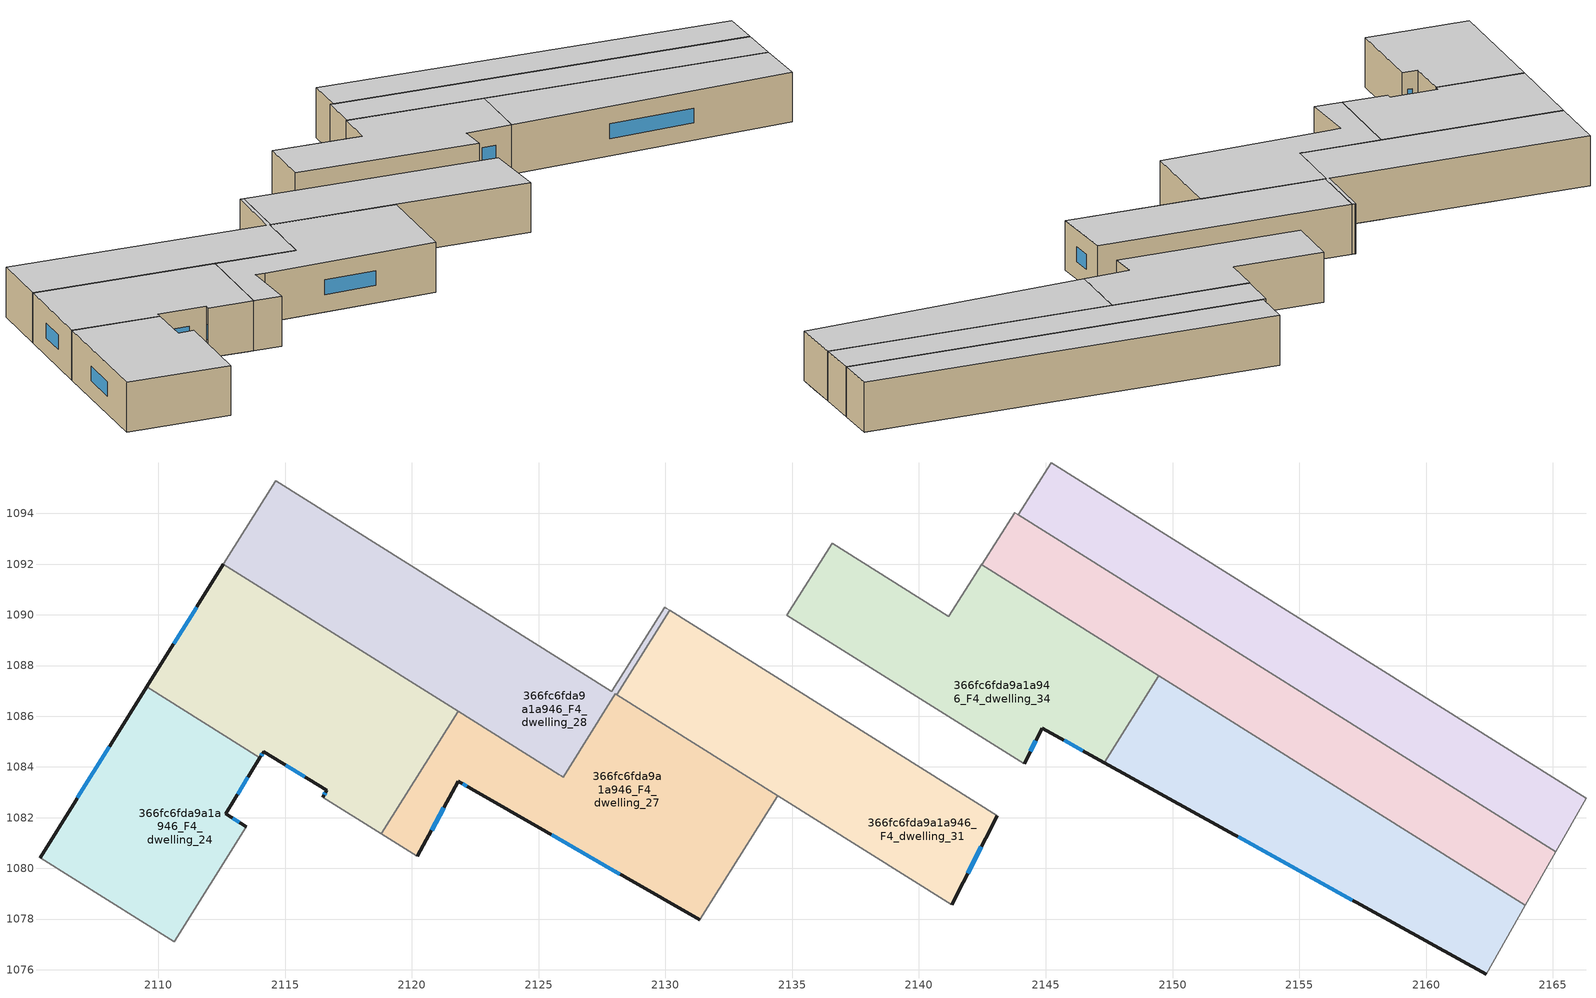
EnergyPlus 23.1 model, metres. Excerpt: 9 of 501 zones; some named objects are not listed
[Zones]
366fc6fda9a1a946_F4_dwelling_24
 floor to 366fc6fda9a1a946_F3_dwelling_46 (EU_floor_Construction): 2112.93,1085.04 2112.36,1084.12 2113.45,1083.45 2113.36,1083.3 2112.66,1082.14 2113.32,1081.74 2110.47,1077.2 2107.01,1079.37 2111.24,1086.1 z12
 floor to 366fc6fda9a1a946_F3_dwelling_47 (EU_floor_Construction): 2111.24,1086.1 2107.01,1079.37 2105.33,1080.42 2109.55,1087.16 z12
 floor to 366fc6fda9a1a946_F3_dwelling_45 (EU_floor_Construction): 2114.01,1084.36 2113.45,1083.45 2112.36,1084.12 2112.93,1085.04 z12
 floor to 366fc6fda9a1a946_F3_dwelling_43 (EU_floor_Construction): 2113.47,1081.65 2110.63,1077.1 2110.47,1077.2 2113.32,1081.74 z12
 wall outside (EU_wall_Construction): 2113.47,1081.65 2112.66,1082.14 2114.01,1084.36 / 2109.55,1087.16 2105.33,1080.42 z12:15
 wall to 366fc6fda9a1a946_F4_dwelling_26 (EU_wall_Construction): 2114.01,1084.36 2109.55,1087.16 z12:15
 wall to 366fc6fda9a1a946_F4_dwelling_25 (EU_wall_Construction): 2110.63,1077.1 2113.47,1081.65 z12:15
 wall to 366fc6fda9a1a946_F4_dwelling_22 (EU_wall_Construction): 2105.33,1080.42 2110.63,1077.1 z12:15
 window (EU_Window_Construction): 2113.13,1082.92 2113.53,1083.59 / 2113.19,1081.82 2112.94,1081.97 / 2108.07,1084.8 2106.81,1082.79 z13.05:13.95
 ceiling to 366fc6fda9a1a946_F5_dwelling_24 (EU_floor_Construction): 2110.63,1077.1 2113.47,1081.65 2112.66,1082.14 2114.01,1084.36 2109.55,1087.16 2105.33,1080.42 z15
366fc6fda9a1a946_F4_dwelling_26
 floor to 366fc6fda9a1a946_F3_dwelling_44 (EU_floor_Construction): 2119.68,1087.54 2116.65,1082.71 2116.48,1082.81 2116.65,1083.09 2114.85,1084.18 2117.73,1088.76 z12
 floor adiabatic (EU_floor_Construction): 2121.54,1086.37 2118.51,1081.54 2116.65,1082.71 2119.68,1087.54 z12
 floor to 366fc6fda9a1a946_F3_dwelling_45 (EU_floor_Construction): 2117.73,1088.76 2114.85,1084.18 2114.16,1084.61 2114.01,1084.36 2112.93,1085.04 2115.96,1089.87 z12
 floor to 366fc6fda9a1a946_F3_dwelling_42 (EU_floor_Construction): 2121.82,1086.2 2118.79,1081.36 2118.51,1081.54 2121.54,1086.37 z12
 floor to 366fc6fda9a1a946_F3_dwelling_46 (EU_floor_Construction): 2115.96,1089.87 2112.93,1085.04 2111.24,1086.1 2114.27,1090.94 z12
 floor to 366fc6fda9a1a946_F3_dwelling_47 (EU_floor_Construction): 2114.27,1090.94 2111.24,1086.1 2109.55,1087.16 2112.57,1092 z12
 wall outside (EU_wall_Construction): 2114.01,1084.36 2114.16,1084.61 2116.65,1083.08 2116.48,1082.81 / 2112.57,1092 2109.55,1087.16 z12:15
 wall to 366fc6fda9a1a946_F4_dwelling_27 (EU_wall_Construction): 2118.79,1081.36 2121.82,1086.2 z12:15
 wall to 366fc6fda9a1a946_F4_dwelling_25 (EU_wall_Construction): 2116.48,1082.81 2118.79,1081.36 z12:15
 wall to 366fc6fda9a1a946_F4_dwelling_28 (EU_wall_Construction): 2121.82,1086.2 2112.57,1092 z12:15
 window (EU_Window_Construction): 2115.03,1084.07 2115.77,1083.62 / 2114.06,1084.45 2114.11,1084.52 / 2111.51,1090.3 2110.61,1088.86 / 2116.59,1082.99 2116.54,1082.91 z13.05:13.95
 ceiling to 366fc6fda9a1a946_F5_dwelling_26 (EU_floor_Construction): 2118.79,1081.36 2121.82,1086.2 2112.57,1092 2109.55,1087.16 2114.01,1084.36 2114.16,1084.61 2116.65,1083.08 2116.48,1082.81 z15
366fc6fda9a1a946_F4_dwelling_27
 floor to 366fc6fda9a1a946_F3_dwelling_40 (EU_floor_Construction): 2131.57,1084.67 2128.43,1079.65 2125.33,1081.42 2128.55,1086.56 z12
 floor to 366fc6fda9a1a946_F3_dwelling_39 (EU_floor_Construction): 2134.44,1082.87 2131.36,1077.97 2128.43,1079.65 2131.57,1084.67 z12
 floor to 366fc6fda9a1a946_F3_dwelling_42 (EU_floor_Construction): 2123.07,1085.42 2121.83,1083.44 2120.21,1080.48 2118.79,1081.36 2121.82,1086.2 z12
 floor to 366fc6fda9a1a946_F3_dwelling_41 (EU_floor_Construction): 2128.55,1086.56 2125.33,1081.42 2122.35,1083.14 2121.83,1083.44 2123.07,1085.42 2125.96,1083.6 2128.03,1086.89 2128.08,1086.86 z12
 wall outside (EU_wall_Construction): 2120.21,1080.47 2121.83,1083.43 2122.35,1083.13 2131.36,1077.96 z12:15
 wall to 366fc6fda9a1a946_F4_dwelling_28 (EU_wall_Construction): 2128.08,1086.86 2128.03,1086.89 2125.96,1083.6 2125.89,1083.64 2125.81,1083.7 2121.82,1086.2 z12:15
 wall to 366fc6fda9a1a946_F4_dwelling_29 (EU_wall_Construction): 2131.36,1077.96 2134.44,1082.87 z12:15
 wall to 366fc6fda9a1a946_F4_dwelling_31 (EU_wall_Construction): 2134.44,1082.87 2128.08,1086.86 z12:15
 wall to 366fc6fda9a1a946_F4_dwelling_25 (EU_wall_Construction): 2118.79,1081.36 2120.21,1080.47 z12:15
 window (EU_Window_Construction): 2125.51,1081.32 2128.2,1079.78 / 2122.01,1083.33 2122.16,1083.24 / 2120.78,1081.51 2121.26,1082.4 z13.05:13.95
 ceiling to 366fc6fda9a1a946_F5_dwelling_27 (EU_floor_Construction): 2131.36,1077.96 2134.44,1082.87 2128.03,1086.89 2125.96,1083.6 2121.82,1086.2 2118.79,1081.36 2120.21,1080.47 2121.83,1083.43 2122.35,1083.13 z15
366fc6fda9a1a946_F4_dwelling_28
 floor to 366fc6fda9a1a946_F3_dwelling_41 (EU_floor_Construction): 2130.17,1090.18 2128.08,1086.86 2128.03,1086.89 2125.96,1083.6 2125.89,1083.64 2125.81,1083.7 2123.07,1085.42 2125.13,1088.71 2127.87,1086.99 2127.88,1086.98 2129.97,1090.3 2130.04,1090.26 z12
 floor to 366fc6fda9a1a946_F3_dwelling_44 (EU_floor_Construction): 2121.74,1090.83 2119.68,1087.54 2117.73,1088.77 2119.79,1092.05 z12
 floor to 366fc6fda9a1a946_F3_dwelling_47 (EU_floor_Construction): 2116.33,1094.23 2114.27,1090.94 2112.57,1092 2114.63,1095.29 z12
 floor to 366fc6fda9a1a946_F3_dwelling_43 (EU_floor_Construction): 2123.6,1089.66 2121.54,1086.38 2119.68,1087.54 2121.74,1090.83 z12
 floor to 366fc6fda9a1a946_F3_dwelling_45 (EU_floor_Construction): 2119.79,1092.05 2117.73,1088.77 2115.96,1089.87 2118.03,1093.16 z12
 floor to 366fc6fda9a1a946_F3_dwelling_42 (EU_floor_Construction): 2125.13,1088.7 2123.07,1085.42 2121.54,1086.38 2123.6,1089.66 z12
 floor to 366fc6fda9a1a946_F3_dwelling_46 (EU_floor_Construction): 2118.03,1093.16 2115.96,1089.87 2114.27,1090.94 2116.33,1094.22 z12
 wall adiabatic (EU_wall_Construction): 2114.63,1095.29 2112.57,1092 z12:15
 wall to 366fc6fda9a1a946_F4_dwelling_30 (EU_wall_Construction): 2129.97,1090.3 2127.88,1086.98 2127.87,1086.99 2114.63,1095.29 z12:15
 wall to 366fc6fda9a1a946_F4_dwelling_31 (EU_wall_Construction): 2128.08,1086.86 2130.17,1090.18 z12:15
 wall to 366fc6fda9a1a946_F4_dwelling_32 (EU_wall_Construction): 2130.17,1090.18 2130.04,1090.26 2129.97,1090.3 z12:15
 ceiling to 366fc6fda9a1a946_F5_dwelling_28 (EU_floor_Construction): 2128.08,1086.86 2130.17,1090.18 2130.04,1090.26 2129.97,1090.3 2127.88,1086.98 2127.87,1086.99 2114.63,1095.29 2112.57,1092 2125.81,1083.7 2125.89,1083.64 2125.96,1083.6 2128.03,1086.89 z15
366fc6fda9a1a946_F4_dwelling_31
 floor to 366fc6fda9a1a946_F3_dwelling_40 (EU_floor_Construction): 2133.66,1087.99 2131.57,1084.67 2128.55,1086.56 2130.64,1089.88 z12
 floor to 366fc6fda9a1a946_F3_dwelling_39 (EU_floor_Construction): 2136.7,1086.08 2134.62,1082.75 2131.57,1084.67 2133.66,1087.99 z12
 floor to 366fc6fda9a1a946_F3_dwelling_38 (EU_floor_Construction): 2139.25,1084.48 2137.16,1081.16 2134.62,1082.75 2136.7,1086.08 z12
 floor to 366fc6fda9a1a946_F3_dwelling_41 (EU_floor_Construction): 2130.64,1089.88 2128.55,1086.56 2128.08,1086.86 2130.17,1090.18 z12
 floor to 366fc6fda9a1a946_F3_dwelling_37 (EU_floor_Construction): 2143.09,1082.07 2141.28,1078.57 2137.16,1081.16 2139.25,1084.48 z12
 wall outside (EU_wall_Construction): 2141.28,1078.57 2143.09,1082.07 z12:15
 wall to 366fc6fda9a1a946_F4_dwelling_29 (EU_wall_Construction): 2134.44,1082.87 2141.28,1078.57 z12:15
 wall to 366fc6fda9a1a946_F4_dwelling_32 (EU_wall_Construction): 2143.09,1082.07 2130.17,1090.18 z12:15
 window (EU_Window_Construction): 2141.92,1079.8 2142.46,1080.85 z13.05:13.95
 ceiling to 366fc6fda9a1a946_F5_dwelling_31 (EU_floor_Construction): 2141.28,1078.57 2143.09,1082.07 2130.17,1090.18 2128.08,1086.86 z15
366fc6fda9a1a946_F4_dwelling_34
 floor to 366fc6fda9a1a946_F3_dwelling_28 (EU_floor_Construction): 2149.46,1087.6 2148.49,1086.06 2146.13,1087.54 2147.1,1089.08 z12
 floor to 366fc6fda9a1a946_F3_dwelling_37 (EU_floor_Construction): 2146.13,1087.54 2144.86,1085.53 2144.14,1084.12 2140.46,1086.42 2142.57,1089.78 z12
 floor to 366fc6fda9a1a946_F3_dwelling_38 (EU_floor_Construction): 2142.57,1089.78 2140.46,1086.42 2137.92,1088.02 2139.7,1090.86 2141.18,1089.93 2141.5,1090.45 z12
 floor to 366fc6fda9a1a946_F3_dwelling_36 (EU_floor_Construction): 2148.49,1086.06 2147.31,1084.17 2144.86,1085.53 2146.13,1087.54 z12
 floor to 366fc6fda9a1a946_F3_dwelling_39 (EU_floor_Construction): 2139.7,1090.86 2137.92,1088.02 2134.87,1089.93 2136.66,1092.77 z12
 floor to 366fc6fda9a1a946_F3_dwelling_29 (EU_floor_Construction): 2147.1,1089.08 2146.13,1087.54 2141.5,1090.45 2142.47,1091.99 z12
 floor to 366fc6fda9a1a946_F3_dwelling_40 (EU_floor_Construction): 2136.66,1092.77 2134.87,1089.93 2134.79,1089.98 2136.57,1092.83 z12
 wall outside (EU_wall_Construction): 2144.14,1084.12 2144.87,1085.52 2147.31,1084.17 z12:15
 wall to 366fc6fda9a1a946_F4_dwelling_33 (EU_wall_Construction): 2136.57,1092.83 2134.79,1089.98 z12:15
 wall to 366fc6fda9a1a946_F4_dwelling_35 (EU_wall_Construction): 2142.48,1091.98 2142.47,1091.99 2141.18,1089.93 2141.16,1089.95 2136.57,1092.82 z12:15
 wall to 366fc6fda9a1a946_F4_dwelling_36 (EU_wall_Construction): 2147.31,1084.17 2149.46,1087.6 z12:15
 wall to 366fc6fda9a1a946_F4_dwelling_32 (EU_wall_Construction): 2134.79,1089.98 2144.14,1084.12 z12:15
 wall to 366fc6fda9a1a946_F4_dwelling_38 (EU_wall_Construction): 2149.46,1087.6 2142.48,1091.98 z12:15
 window (EU_Window_Construction): 2145.72,1085.05 2146.45,1084.65 / 2144.4,1084.61 2144.61,1085.03 z13.05:13.95
 ceiling to 366fc6fda9a1a946_F5_dwelling_34 (EU_floor_Construction): 2147.31,1084.17 2149.46,1087.6 2142.47,1091.99 2141.18,1089.93 2136.57,1092.83 2134.79,1089.98 2144.14,1084.12 2144.87,1085.52 z15
366fc6fda9a1a946_F4_dwelling_36
 floor to 366fc6fda9a1a946_F3_dwelling_36 (EU_floor_Construction): 2163.01,1076.96 2162.36,1075.83 2147.31,1084.17 2148.49,1086.06 z12
 floor to 366fc6fda9a1a946_F3_dwelling_24 (EU_floor_Construction): 2163.91,1078.54 2163.01,1076.96 2158.71,1079.65 2159.68,1081.19 z12
 floor to 366fc6fda9a1a946_F3_dwelling_25 (EU_floor_Construction): 2159.68,1081.19 2158.71,1079.65 2155.91,1081.41 2156.87,1082.95 z12
 floor to 366fc6fda9a1a946_F3_dwelling_27 (EU_floor_Construction): 2154.06,1084.71 2153.1,1083.18 2150.29,1084.94 2151.25,1086.48 z12
 floor to 366fc6fda9a1a946_F3_dwelling_28 (EU_floor_Construction): 2151.25,1086.48 2150.29,1084.94 2148.49,1086.06 2149.46,1087.6 z12
 floor to 366fc6fda9a1a946_F3_dwelling_26 (EU_floor_Construction): 2156.87,1082.95 2155.91,1081.41 2153.1,1083.18 2154.06,1084.71 z12
 wall outside (EU_wall_Construction): 2147.31,1084.17 2162.37,1075.82 z12:15
 wall adiabatic (EU_wall_Construction): 2162.37,1075.82 2163.91,1078.54 z12:15
 wall to 366fc6fda9a1a946_F4_dwelling_38 (EU_wall_Construction): 2163.91,1078.54 2149.46,1087.6 z12:15
 window (EU_Window_Construction): 2152.59,1081.24 2157.09,1078.75 z13.05:13.95
 ceiling to 366fc6fda9a1a946_F5_dwelling_36 (EU_floor_Construction): 2162.37,1075.82 2163.91,1078.54 2149.46,1087.6 2147.31,1084.17 z15
366fc6fda9a1a946_F4_dwelling_38
 floor to 366fc6fda9a1a946_F3_dwelling_24 (EU_floor_Construction): 2165.1,1080.65 2163.91,1078.54 2159.68,1081.19 2160.97,1083.25 z12
 floor to 366fc6fda9a1a946_F3_dwelling_29 (EU_floor_Construction): 2148.39,1091.14 2147.1,1089.08 2142.48,1091.98 2143.77,1094.03 z12
 floor to 366fc6fda9a1a946_F3_dwelling_27 (EU_floor_Construction): 2155.35,1086.77 2154.06,1084.72 2151.25,1086.48 2152.54,1088.53 z12
 floor to 366fc6fda9a1a946_F3_dwelling_28 (EU_floor_Construction): 2152.54,1088.53 2151.25,1086.48 2147.1,1089.08 2148.39,1091.14 z12
 floor to 366fc6fda9a1a946_F3_dwelling_26 (EU_floor_Construction): 2158.16,1085.01 2156.87,1082.95 2154.06,1084.72 2155.35,1086.77 z12
 floor to 366fc6fda9a1a946_F3_dwelling_25 (EU_floor_Construction): 2160.97,1083.25 2159.68,1081.19 2156.87,1082.95 2158.16,1085.01 z12
 wall adiabatic (EU_wall_Construction): 2163.91,1078.54 2165.1,1080.65 z12:15
 wall to 366fc6fda9a1a946_F4_dwelling_35 (EU_wall_Construction): 2143.92,1093.94 2143.77,1094.03 2142.48,1091.98 z12:15
 wall to 366fc6fda9a1a946_F4_dwelling_40 (EU_wall_Construction): 2165.1,1080.65 2143.92,1093.94 z12:15
 ceiling to 366fc6fda9a1a946_F5_dwelling_38 (EU_floor_Construction): 2163.91,1078.54 2165.1,1080.65 2143.77,1094.03 2142.48,1091.98 z15
366fc6fda9a1a946_F4_dwelling_40
 floor to 366fc6fda9a1a946_F3_dwelling_27 (EU_floor_Construction): 2156.64,1088.83 2155.35,1086.77 2152.54,1088.53 2153.83,1090.59 z12
 floor to 366fc6fda9a1a946_F3_dwelling_24 (EU_floor_Construction): 2166.31,1082.77 2165.1,1080.65 2160.97,1083.25 2162.26,1085.31 z12
 floor to 366fc6fda9a1a946_F3_dwelling_28 (EU_floor_Construction): 2153.83,1090.59 2152.54,1088.53 2148.39,1091.14 2149.68,1093.2 z12
 floor to 366fc6fda9a1a946_F3_dwelling_26 (EU_floor_Construction): 2159.45,1087.07 2158.16,1085.01 2155.35,1086.77 2156.64,1088.83 z12
 floor adiabatic (EU_floor_Construction): 2149.68,1093.2 2148.39,1091.14 2143.92,1093.94 2145.21,1096 z12
 floor to 366fc6fda9a1a946_F3_dwelling_25 (EU_floor_Construction): 2162.26,1085.31 2160.97,1083.25 2158.16,1085.01 2159.45,1087.07 z12
 wall adiabatic (EU_wall_Construction): 2165.1,1080.65 2166.31,1082.77 z12:15
 wall to 366fc6fda9a1a946_F4_dwelling_35 (EU_wall_Construction): 2145.21,1096 2143.92,1093.94 z12:15
 wall to 366fc6fda9a1a946_F4_dwelling_42 (EU_wall_Construction): 2166.31,1082.77 2145.21,1096 z12:15
 ceiling to 366fc6fda9a1a946_F5_dwelling_40 (EU_floor_Construction): 2165.1,1080.65 2166.31,1082.77 2145.21,1096 2143.92,1093.94 z15
[Building]
EU S2 Campaign: North Axis=0; Terrain=City; Solar Distribution=FullExterior
[Site:Location]
Bologna: Latitude=44.5; Longitude=11.25; Time Zone=1; Elevation=37
[SizingPeriod:WeatherFileDays]
AnnualSizingPeriod: Begin Month=1; Begin Day of Month=1; End Month=12; End Day of Month=31; Day of Week for Start Day=Monday; Use Weather File Daylight Saving Period=No; Use Weather File Rain and Snow Indicators=No
[MATERIAL]
EU_InternalMass_Material: Roughness=MediumRough; Thickness=0.1; Conductivity=1; Density=1800; Specific Heat=900; Thermal Absorptance=0.9; Solar Absorptance=0.7; Visible Absorptance=0.7
[MATERIAL:NOMASS] Roughness=MediumRough; Thermal Absorptance=0.9; Solar Absorptance=0.7; Visible Absorptance=0.7
Name | Thermal Resistance
EU_wall_NoMass | 0.890213
EU_floor_NoMass | 0.79516
[WINDOWMATERIAL:SIMPLEGLAZINGSYSTEM]
EU_Window_SimpleGlazing: UFactor=4.49146; Solar Heat Gain Coefficient=0.85; Visible Transmittance=0.85
[CONSTRUCTION]
EU_wall_Construction: EU_wall_NoMass
EU_floor_Construction: EU_floor_NoMass
EU_Window_Construction: EU_Window_SimpleGlazing
EU_InternalMass_Construction: EU_InternalMass_Material
[ZONE] Type=1; Multiplier=1; Ceiling Height=autocalculate; Floor Area=autocalculate; Part of Total Floor Area=Yes
Name | Volume
366fc6fda9a1a946_F4_dwelling_24 | 141.48
366fc6fda9a1a946_F4_dwelling_26 | 184.231
366fc6fda9a1a946_F4_dwelling_27 | 184.235
366fc6fda9a1a946_F4_dwelling_28 | 186.929
366fc6fda9a1a946_F4_dwelling_31 | 181.507
366fc6fda9a1a946_F4_dwelling_34 | 184.249
366fc6fda9a1a946_F4_dwelling_36 | 184.263
366fc6fda9a1a946_F4_dwelling_38 | 183.6
366fc6fda9a1a946_F4_dwelling_40 | 181.989
[INTERNALMASS] Construction=EU_InternalMass_Construction
Name | Zone or ZoneList | Surface Area
366fc6fda9a1a946_F4_dwelling_24_EU_InternalMass | 366fc6fda9a1a946_F4_dwelling_24 | 47.1605
366fc6fda9a1a946_F4_dwelling_26_EU_InternalMass | 366fc6fda9a1a946_F4_dwelling_26 | 61.4119
366fc6fda9a1a946_F4_dwelling_27_EU_InternalMass | 366fc6fda9a1a946_F4_dwelling_27 | 61.4112
366fc6fda9a1a946_F4_dwelling_28_EU_InternalMass | 366fc6fda9a1a946_F4_dwelling_28 | 62.3118
366fc6fda9a1a946_F4_dwelling_31_EU_InternalMass | 366fc6fda9a1a946_F4_dwelling_31 | 60.4957
366fc6fda9a1a946_F4_dwelling_34_EU_InternalMass | 366fc6fda9a1a946_F4_dwelling_34 | 61.4161
366fc6fda9a1a946_F4_dwelling_36_EU_InternalMass | 366fc6fda9a1a946_F4_dwelling_36 | 61.4154
366fc6fda9a1a946_F4_dwelling_38_EU_InternalMass | 366fc6fda9a1a946_F4_dwelling_38 | 61.2139
366fc6fda9a1a946_F4_dwelling_40_EU_InternalMass | 366fc6fda9a1a946_F4_dwelling_40 | 60.667
[OTHEREQUIPMENT] Fuel Type=Electricity; Design Level Calculation Method=Watts/Area; Power per Zone Floor Area=1; Fraction Latent=0; Fraction Radiant=0; Fraction Lost=0; Carbon Dioxide Generation Rate=0; EndUse Subcategory=EU_Step8_InternalGains
Name | Zone or ZoneList or Space or SpaceList | Schedule
EU_Step8_InternalGain_366fc6fda9a1a946_F4_dwelling_24_f000 | 366fc6fda9a1a946_F4_dwelling_24 | EU_Step8_GainSchedule_366fc6fda9a1a946_F4_dwelling_24_f000
EU_Step8_InternalGain_366fc6fda9a1a946_F4_dwelling_26_f000 | 366fc6fda9a1a946_F4_dwelling_26 | EU_Step8_GainSchedule_366fc6fda9a1a946_F4_dwelling_26_f000
EU_Step8_InternalGain_366fc6fda9a1a946_F4_dwelling_27_f000 | 366fc6fda9a1a946_F4_dwelling_27 | EU_Step8_GainSchedule_366fc6fda9a1a946_F4_dwelling_27_f000
EU_Step8_InternalGain_366fc6fda9a1a946_F4_dwelling_28_f000 | 366fc6fda9a1a946_F4_dwelling_28 | EU_Step8_GainSchedule_366fc6fda9a1a946_F4_dwelling_28_f000
EU_Step8_InternalGain_366fc6fda9a1a946_F4_dwelling_31_f000 | 366fc6fda9a1a946_F4_dwelling_31 | EU_Step8_GainSchedule_366fc6fda9a1a946_F4_dwelling_31_f000
EU_Step8_InternalGain_366fc6fda9a1a946_F4_dwelling_34_f000 | 366fc6fda9a1a946_F4_dwelling_34 | EU_Step8_GainSchedule_366fc6fda9a1a946_F4_dwelling_34_f000
EU_Step8_InternalGain_366fc6fda9a1a946_F4_dwelling_36_f000 | 366fc6fda9a1a946_F4_dwelling_36 | EU_Step8_GainSchedule_366fc6fda9a1a946_F4_dwelling_36_f000
EU_Step8_InternalGain_366fc6fda9a1a946_F4_dwelling_38_f000 | 366fc6fda9a1a946_F4_dwelling_38 | EU_Step8_GainSchedule_366fc6fda9a1a946_F4_dwelling_38_f000
EU_Step8_InternalGain_366fc6fda9a1a946_F4_dwelling_40_f000 | 366fc6fda9a1a946_F4_dwelling_40 | EU_Step8_GainSchedule_366fc6fda9a1a946_F4_dwelling_40_f000
[ZONEVENTILATION:DESIGNFLOWRATE] Schedule=EU_AlwaysOn; Design Flow Rate Calculation Method=AirChanges/Hour; Air Changes per Hour=0.718634; Ventilation Type=Natural; Fan Pressure Rise=0; Fan Total Efficiency=1; Constant Term Coefficient=1; Temperature Term Coefficient=0; Velocity Term Coefficient=0; Velocity Squared Term Coefficient=0; Minimum Indoor Temperature=-100; Maximum Indoor Temperature=100; Delta Temperature=-100; Minimum Outdoor Temperature=-100; Maximum Outdoor Temperature=100; Maximum Wind Speed=40
Name | Zone or ZoneList or Space or SpaceList
EU_ConstantAir_366fc6fda9a1a946_F4_dwelling_24 | 366fc6fda9a1a946_F4_dwelling_24
EU_ConstantAir_366fc6fda9a1a946_F4_dwelling_26 | 366fc6fda9a1a946_F4_dwelling_26
EU_ConstantAir_366fc6fda9a1a946_F4_dwelling_27 | 366fc6fda9a1a946_F4_dwelling_27
EU_ConstantAir_366fc6fda9a1a946_F4_dwelling_28 | 366fc6fda9a1a946_F4_dwelling_28
EU_ConstantAir_366fc6fda9a1a946_F4_dwelling_31 | 366fc6fda9a1a946_F4_dwelling_31
EU_ConstantAir_366fc6fda9a1a946_F4_dwelling_34 | 366fc6fda9a1a946_F4_dwelling_34
EU_ConstantAir_366fc6fda9a1a946_F4_dwelling_36 | 366fc6fda9a1a946_F4_dwelling_36
EU_ConstantAir_366fc6fda9a1a946_F4_dwelling_38 | 366fc6fda9a1a946_F4_dwelling_38
EU_ConstantAir_366fc6fda9a1a946_F4_dwelling_40 | 366fc6fda9a1a946_F4_dwelling_40
[HVACTEMPLATE:ZONE:IDEALLOADSAIRSYSTEM] System Availability Schedule=EU_AlwaysOn; Maximum Heating Supply Air Temperature=50; Minimum Cooling Supply Air Temperature=13; Maximum Heating Supply Air Humidity Ratio=0.0156; Minimum Cooling Supply Air Humidity Ratio=0.0077; Heating Limit=NoLimit; Cooling Limit=NoLimit; Heating Availability Schedule=EU_AlwaysOn; Cooling Availability Schedule=EU_CoolingOff; Dehumidification Control Type=ConstantSensibleHeatRatio; Cooling Sensible Heat Ratio=0.7; Dehumidification Setpoint=60; Humidification Control Type=None; Humidification Setpoint=30; Outdoor Air Method=None; Outdoor Air Flow Rate per Person=0.00944; Outdoor Air Flow Rate per Zone Floor Area=0; Outdoor Air Flow Rate per Zone=0; Demand Controlled Ventilation Type=None; Outdoor Air Economizer Type=NoEconomizer; Heat Recovery Type=None; Sensible Heat Recovery Effectiveness=0.7; Latent Heat Recovery Effectiveness=0.65
Name | Template Thermostat
366fc6fda9a1a946_F4_dwelling_24 | EU_HeatOnly_366fc6fda9a1a946_F4_dwelling_24
366fc6fda9a1a946_F4_dwelling_26 | EU_HeatOnly_366fc6fda9a1a946_F4_dwelling_26
366fc6fda9a1a946_F4_dwelling_27 | EU_HeatOnly_366fc6fda9a1a946_F4_dwelling_27
366fc6fda9a1a946_F4_dwelling_28 | EU_HeatOnly_366fc6fda9a1a946_F4_dwelling_28
366fc6fda9a1a946_F4_dwelling_31 | EU_HeatOnly_366fc6fda9a1a946_F4_dwelling_31
366fc6fda9a1a946_F4_dwelling_34 | EU_HeatOnly_366fc6fda9a1a946_F4_dwelling_34
366fc6fda9a1a946_F4_dwelling_36 | EU_HeatOnly_366fc6fda9a1a946_F4_dwelling_36
366fc6fda9a1a946_F4_dwelling_38 | EU_HeatOnly_366fc6fda9a1a946_F4_dwelling_38
366fc6fda9a1a946_F4_dwelling_40 | EU_HeatOnly_366fc6fda9a1a946_F4_dwelling_40
[SIZING:ZONE] Zone Cooling Design Supply Air Temperature Input Method=SupplyAirTemperature; Zone Cooling Design Supply Air Temperature=13; Zone Heating Design Supply Air Temperature Input Method=SupplyAirTemperature; Zone Heating Design Supply Air Temperature=50; Zone Cooling Design Supply Air Humidity Ratio=0.008; Zone Heating Design Supply Air Humidity Ratio=0.008; Cooling Design Air Flow Method=DesignDay; Cooling Design Air Flow Rate=0; Cooling Minimum Air Flow per Zone Floor Area=0.000762; Cooling Minimum Air Flow=0; Cooling Minimum Air Flow Fraction=0.2; Heating Design Air Flow Method=DesignDay; Heating Design Air Flow Rate=0; Heating Maximum Air Flow per Zone Floor Area=0.002032; Heating Maximum Air Flow=0.141576; Heating Maximum Air Flow Fraction=0.3; Account for Dedicated Outdoor Air System=No; Dedicated Outdoor Air System Control Strategy=NeutralSupplyAir; Dedicated Outdoor Air Low Setpoint Temperature for Design=autosize; Dedicated Outdoor Air High Setpoint Temperature for Design=autosize; Zone Load Sizing Method=Sensible Load Only No Latent Load; Zone Latent Cooling Design Supply Air Humidity Ratio Input Method=HumidityRatioDifference; Zone Cooling Design Supply Air Humidity Ratio Difference=0.005; Zone Latent Heating Design Supply Air Humidity Ratio Input Method=HumidityRatioDifference; Zone Humidification Design Supply Air Humidity Ratio Difference=0.005
366fc6fda9a1a946_F4_dwelling_24; 366fc6fda9a1a946_F4_dwelling_26; 366fc6fda9a1a946_F4_dwelling_27; 366fc6fda9a1a946_F4_dwelling_28; 366fc6fda9a1a946_F4_dwelling_31; 366fc6fda9a1a946_F4_dwelling_34; 366fc6fda9a1a946_F4_dwelling_36; 366fc6fda9a1a946_F4_dwelling_38; 366fc6fda9a1a946_F4_dwelling_40
[SCHEDULE:CONSTANT]
Name | Hourly Value
EU_AlwaysOn | 1
EU_CoolingOff | 0
[SCHEDULE:FILE] Column Number=1; Rows to Skip at Top=0; Number of Hours of Data=8760; Column Separator=Comma; Interpolate to Timestep=No; Minutes per Item=60; Adjust Schedule for Daylight Savings=Yes
Name | File
EU_Step8_GainSchedule_366fc6fda9a1a946_F4_dwelling_24_f000 | ../../schedules/366fc6fda9a1a946/366fc6fda9a1a946_F4_dwelling_24_f000_gain.csv
EU_Step8_GainSchedule_366fc6fda9a1a946_F4_dwelling_26_f000 | ../../schedules/366fc6fda9a1a946/366fc6fda9a1a946_F4_dwelling_26_f000_gain.csv
EU_Step8_GainSchedule_366fc6fda9a1a946_F4_dwelling_27_f000 | ../../schedules/366fc6fda9a1a946/366fc6fda9a1a946_F4_dwelling_27_f000_gain.csv
EU_Step8_GainSchedule_366fc6fda9a1a946_F4_dwelling_28_f000 | ../../schedules/366fc6fda9a1a946/366fc6fda9a1a946_F4_dwelling_28_f000_gain.csv
EU_Step8_GainSchedule_366fc6fda9a1a946_F4_dwelling_31_f000 | ../../schedules/366fc6fda9a1a946/366fc6fda9a1a946_F4_dwelling_31_f000_gain.csv
EU_Step8_GainSchedule_366fc6fda9a1a946_F4_dwelling_34_f000 | ../../schedules/366fc6fda9a1a946/366fc6fda9a1a946_F4_dwelling_34_f000_gain.csv
EU_Step8_GainSchedule_366fc6fda9a1a946_F4_dwelling_36_f000 | ../../schedules/366fc6fda9a1a946/366fc6fda9a1a946_F4_dwelling_36_f000_gain.csv
EU_Step8_GainSchedule_366fc6fda9a1a946_F4_dwelling_38_f000 | ../../schedules/366fc6fda9a1a946/366fc6fda9a1a946_F4_dwelling_38_f000_gain.csv
EU_Step8_GainSchedule_366fc6fda9a1a946_F4_dwelling_40_f000 | ../../schedules/366fc6fda9a1a946/366fc6fda9a1a946_F4_dwelling_40_f000_gain.csv
